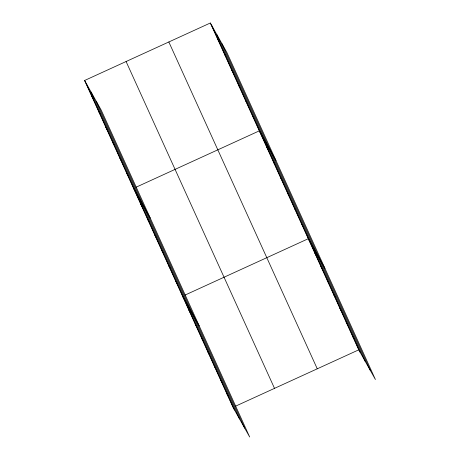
<?xml version="1.0" encoding="UTF-8"?>
<svg xmlns="http://www.w3.org/2000/svg" width="460" height="460" viewBox="0 0 460 460"><rect width="100%" height="100%" fill="white"/><g stroke="black" fill="none" stroke-linecap="round" stroke-linejoin="round"><path stroke-width="0.69" d="M84.594 80.494L101.246 110.164L249.677 437L233.024 407.33L84.594 80.494L210.323 23L226.975 52.67L375.406 379.506L358.754 349.836L210.323 23M136.091 187.203L259.308 130.858L275.96 160.523M185.075 295.055L308.292 238.711L324.938 268.381M235.537 406.18L358.754 349.836M217.321 38.41L218.828 41.089M224.319 53.814L225.825 56.494M231.317 69.224L232.823 71.904M238.314 84.634L239.821 87.314M245.312 100.038L246.819 102.718M252.31 115.448L253.816 118.128M266.305 146.263L267.812 148.942M273.303 161.673L274.81 164.352M280.301 177.083L281.808 179.762M287.299 192.487L288.799 195.166M294.296 207.897L295.797 210.577M301.294 223.301L302.795 225.986M314.6 252.603L316.1 255.283M320.907 266.495L322.408 269.175M327.215 280.381L328.722 283.061M333.523 294.273L335.029 296.953M339.831 308.166L341.337 310.845M346.138 322.058L347.645 324.737M352.446 335.944L353.953 338.623M91.592 95.904L93.098 98.584M98.59 111.314L100.096 113.994M105.587 126.718L107.094 129.398M112.585 142.129L114.086 144.808M119.583 157.533L121.084 160.218M126.58 172.943L128.081 175.622M133.578 188.353L150.224 218.017M140.576 203.757L142.077 206.442M147.574 219.167L149.074 221.846M154.571 234.577L156.072 237.256M161.564 249.981L163.07 252.666M168.561 265.391L170.068 268.071M175.559 280.801L177.065 283.481M182.557 296.205L199.209 325.875M188.864 310.097L190.371 312.777M195.172 323.99L196.679 326.669M201.486 337.881L202.986 340.561M207.793 351.768L209.294 354.447M214.101 365.66L215.602 368.339M220.409 379.552L221.91 382.231M226.717 393.444L228.223 396.123M221.979 43.763L370.409 370.599M216.827 34.586L365.257 361.422M211.83 25.679L360.26 352.515M168.837 41.975L317.268 368.811M126.086 61.519L274.517 388.361M96.243 101.257L244.674 428.093M91.097 92.08L239.528 418.916M86.1 83.174L234.531 410.009"/></g></svg>
